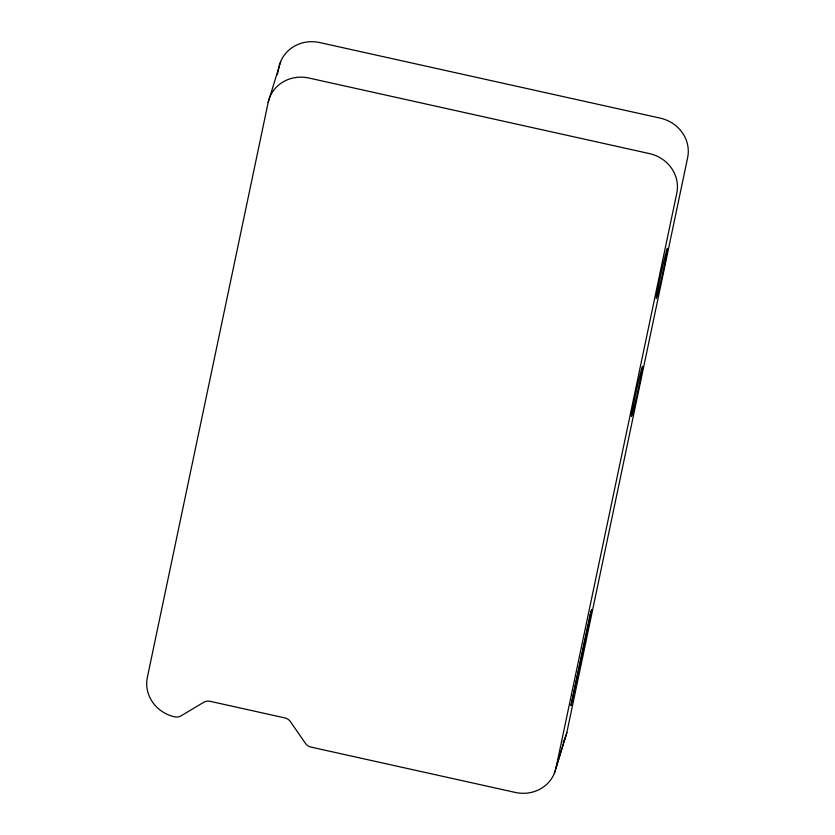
<?xml version="1.0" encoding="UTF-8"?>
<svg xmlns="http://www.w3.org/2000/svg" width="835" height="835" viewBox="0 0 835 835"><rect width="100%" height="100%" fill="white"/><g stroke="black" fill="none" stroke-linecap="round" stroke-linejoin="round"><path stroke-width="1.25" d="M280.696 61.529L268.171 102.423L147.357 677.362A34.893 32.617 17 0 0 174.536 716.827A8.726 8.152 17 0 0 181.091 715.825L203.656 702.329A8.726 8.152 17 0 1 210.159 701.327L284.839 717.902A8.726 8.152 17 0 1 290.361 721.576L305.506 743.432A8.726 8.152 17 0 0 311.027 747.106L515.226 792.425A34.893 32.617 17 0 0 555.985 768.043L566.829 732.577L687.643 157.638A34.893 32.617 17 0 0 660.308 118.142L319.774 42.575A34.893 32.617 17 0 0 279.015 66.957L277.408 74.607M555.985 768.043L676.799 193.094A34.893 32.617 17 0 0 649.463 153.598L308.929 78.031A34.893 32.617 17 0 0 268.171 102.423M554.304 773.471L565.149 738.015M566.829 732.577A34.893 32.617 17 0 1 563.093 742.085M589.98 615.061L570.963 705.596L591.691 609.456L589.98 615.061M658.742 290.162A25.833 0.772 -77.5 0 0 667.468 248.809A25.833 0.772 -77.5 0 0 659.295 281.656A25.833 0.772 -77.5 0 0 658.742 290.162M633.88 408.158A25.833 0.772 -77.5 0 0 642.616 366.805A25.833 0.772 -77.5 0 0 634.433 399.652A25.833 0.772 -77.5 0 0 633.88 408.158"/></g></svg>
